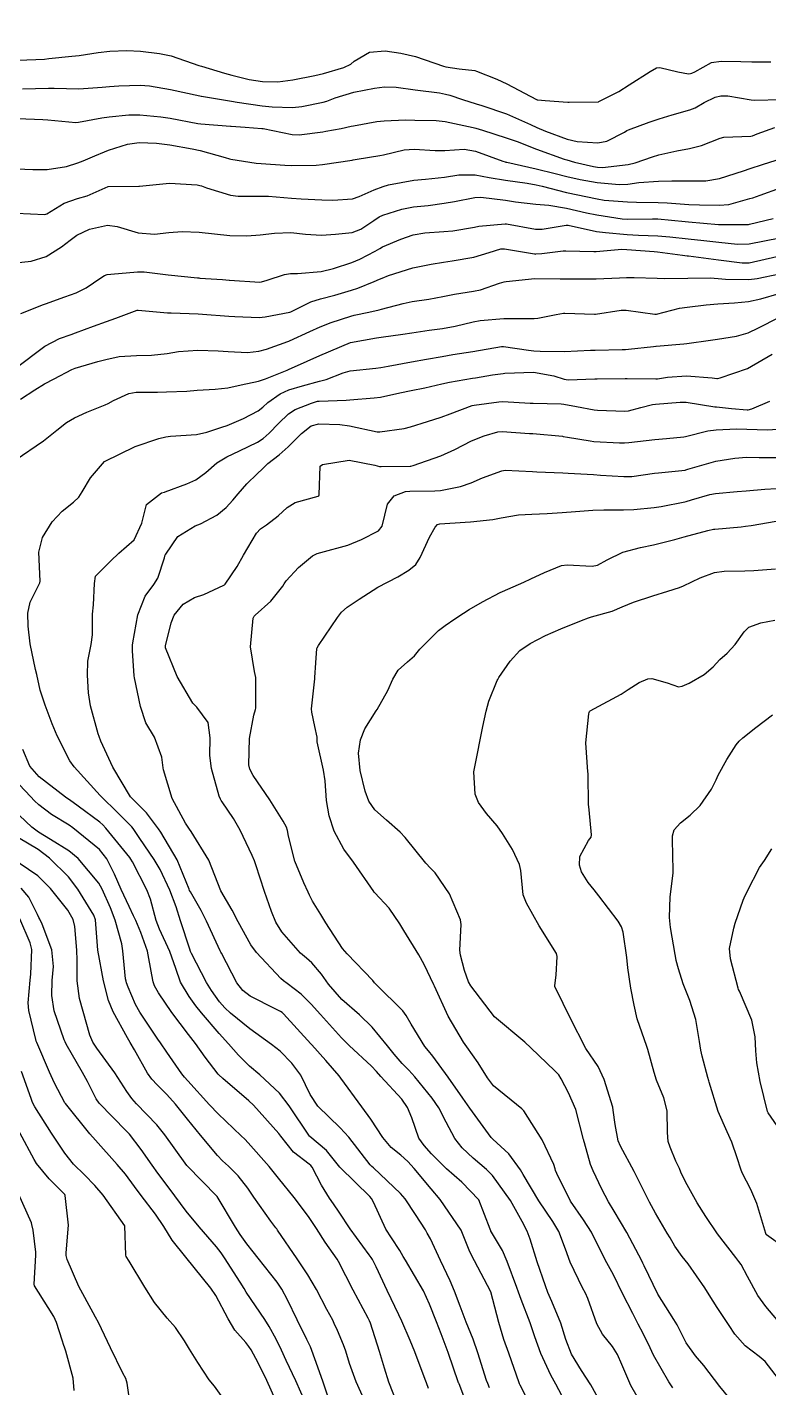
# Model space of a CAD drawing. Header units: metres. Extents: x 318500 to 325275, y 7408834 to 7428799.
# Drawn here: x 322872.9 to 322921.5, y 7421528.1 to 7421617.2 of the extents above; entities that cross this region are included whole.
import ezdxf

# ---------------------------------------------------------------- set-up
doc = ezdxf.new("R2010")
doc.units = ezdxf.units.M
doc.header["$MEASUREMENT"] = 0
for name, color, linetype in [('Curvas de Nivel 1m', 11, 'Continuous'), ('Curvas de Nivel 5m', 15, 'Continuous'), ('Linha Férrea', 20, 'Continuous'), ('Vias Primárias', 230, 'Continuous')]:
    doc.layers.add(name, color=color, linetype=linetype)

msp = doc.modelspace()

# ---------------------------------------------------------------- linework, layer by layer
at = {"layer": 'Curvas de Nivel 1m', "flags": 128}
for points, elevation in [([(322872.343, 7421615.04), (322874.064, 7421615.105), (322874.345, 7421615.133), (322875.857, 7421615.287), (322876.348, 7421615.343), (322877.59, 7421615.539), (322878.353, 7421615.622), (322879.449, 7421615.659), (322880.353, 7421615.618), (322881.598, 7421615.475), (322882.349, 7421615.313), (322884.167, 7421614.692), (322884.339, 7421614.632), (322885.843, 7421614.175), (322886.334, 7421614.044), (322887.46, 7421613.772), (322888.33, 7421613.637), (322889.33, 7421613.62), (322890.331, 7421613.737), (322891.762, 7421614.017), (322892.336, 7421614.154), (322893.664, 7421614.56), (322894.118, 7421614.779), (322894.346, 7421614.966), (322895.346, 7421615.555), (322896.357, 7421615.631), (322897.384, 7421615.485), (322898.351, 7421615.263), (322900.187, 7421614.637), (322900.342, 7421614.594), (322901.211, 7421614.467), (322902.232, 7421614.345), (322902.339, 7421614.313), (322903.683, 7421613.78), (322904.331, 7421613.484), (322906.264, 7421612.457), (322906.32, 7421612.432), (322906.348, 7421612.427), (322906.834, 7421612.392), (322908.319, 7421612.278), (322908.413, 7421612.274), (322910.32, 7421612.312), (322910.342, 7421612.317), (322910.392, 7421612.339), (322911.663, 7421612.99), (322912.331, 7421613.413), (322913.712, 7421614.299), (322914.114, 7421614.523), (322914.344, 7421614.543), (322915.52, 7421614.272), (322916.206, 7421614.129), (322916.339, 7421614.148), (322916.423, 7421614.175), (322916.634, 7421614.257), (322917.718, 7421614.877), (322918.351, 7421614.972), (322919.639, 7421614.933), (322920.351, 7421614.918), (322921.612, 7421614.93)], 743), ([(322872.626, 7421613.148), (322874.324, 7421613.202), (322874.709, 7421613.2), (322876.324, 7421613.156), (322877.845, 7421613.255), (322878.325, 7421613.309), (322878.925, 7421613.36), (322880.327, 7421613.402), (322880.948, 7421613.353), (322882.324, 7421613.108), (322884.226, 7421612.691), (322884.32, 7421612.673), (322884.341, 7421612.668), (322886.315, 7421612.339), (322886.686, 7421612.283), (322888.311, 7421612.043), (322888.967, 7421611.967), (322890.31, 7421611.939), (322890.913, 7421611.999), (322892.315, 7421612.271), (322892.551, 7421612.342), (322893.089, 7421612.568), (322894.324, 7421612.937), (322895.668, 7421613.195), (322896.328, 7421613.291), (322897.078, 7421613.27), (322898.326, 7421613.098), (322899.92, 7421612.888), (322900.323, 7421612.813), (322900.589, 7421612.743), (322901.425, 7421612.463), (322902.316, 7421612.176), (322902.692, 7421612.067), (322904.306, 7421611.511), (322905.877, 7421610.823), (322906.293, 7421610.628), (322906.85, 7421610.392), (322908.283, 7421609.871), (322908.934, 7421609.706), (322910.279, 7421609.616), (322910.88, 7421609.735), (322912.026, 7421610.323), (322912.189, 7421610.423), (322912.292, 7421610.468), (322913.638, 7421610.962), (322914.304, 7421611.191), (322915.141, 7421611.444), (322916.313, 7421611.771), (322916.655, 7421611.916), (322917.235, 7421612.251), (322917.954, 7421612.613), (322918.325, 7421612.703), (322918.784, 7421612.692), (322920.322, 7421612.425), (322920.522, 7421612.407), (322922.323, 7421612.461)], 744), ([(322872.251, 7421607.929), (322873.296, 7421607.88), (322874.251, 7421607.876), (322875.515, 7421608.063), (322876.255, 7421608.307), (322876.591, 7421608.452), (322877.355, 7421608.779), (322878.003, 7421609.034), (322878.265, 7421609.133), (322879.495, 7421609.528), (322880.273, 7421609.634), (322881.404, 7421609.592), (322882.272, 7421609.487), (322883.73, 7421609.233), (322884.266, 7421609.117), (322885.89, 7421608.666), (322886.17, 7421608.572), (322886.259, 7421608.547), (322887.917, 7421608.296), (322888.256, 7421608.265), (322889.798, 7421608.157), (322890.255, 7421608.14), (322891.838, 7421608.168), (322892.256, 7421608.203), (322894.201, 7421608.493), (322894.26, 7421608.502), (322894.541, 7421608.547), (322896.015, 7421608.781), (322896.265, 7421608.834), (322897.612, 7421609.168), (322898.271, 7421609.213), (322899.628, 7421609.122), (322900.27, 7421609.127), (322901.532, 7421609.2), (322902.269, 7421609.069), (322904.071, 7421608.423), (322904.209, 7421608.371), (322904.259, 7421608.362), (322904.33, 7421608.348), (322906.255, 7421607.909), (322907.484, 7421607.613), (322908.251, 7421607.421), (322909.117, 7421607.226), (322910.247, 7421607.015), (322911.683, 7421606.888), (322912.246, 7421606.921), (322912.955, 7421607.017), (322914.248, 7421607.11), (322915.114, 7421607.142), (322916.249, 7421607.131), (322917.36, 7421607.138), (322918.25, 7421607.275), (322919.816, 7421607.777), (322920.257, 7421607.933), (322921.066, 7421608.198), (322921.96, 7421608.489)], 746), ([(322872.212, 7421605.015), (322874.098, 7421604.936), (322874.212, 7421604.975), (322875.346, 7421605.681), (322876.228, 7421605.981), (322876.857, 7421606.157), (322878.24, 7421606.77), (322880.24, 7421606.78), (322880.284, 7421606.782), (322882.243, 7421606.991), (322884.055, 7421606.879), (322884.241, 7421606.836), (322884.35, 7421606.798), (322884.67, 7421606.684), (322886.233, 7421606.201), (322886.751, 7421606.133), (322888.233, 7421606.137), (322888.735, 7421606.123), (322890.231, 7421606.007), (322890.875, 7421605.956), (322892.23, 7421605.889), (322892.939, 7421605.86), (322894.231, 7421605.955), (322894.667, 7421606.112), (322895.644, 7421606.536), (322896.242, 7421606.76), (322896.579, 7421606.861), (322898.247, 7421607.187), (322899.012, 7421607.252), (322900.249, 7421607.381), (322901.192, 7421607.519), (322902.251, 7421607.528), (322903.176, 7421607.362), (322904.248, 7421607.183), (322905.661, 7421606.991), (322906.245, 7421606.876), (322906.631, 7421606.781), (322908.24, 7421606.37), (322910.234, 7421605.948), (322910.695, 7421605.874), (322912.231, 7421605.749), (322912.811, 7421605.731), (322914.231, 7421605.715), (322914.826, 7421605.686), (322916.23, 7421605.595), (322916.926, 7421605.556), (322918.229, 7421605.532), (322918.866, 7421605.595), (322920.236, 7421605.966), (322920.421, 7421606.023), (322920.913, 7421606.2), (322922.245, 7421606.676)], 747), ([(322872.169, 7421601.764), (322873.2, 7421601.865), (322874.174, 7421602.183), (322875.177, 7421602.805), (322875.741, 7421603.243), (322876.192, 7421603.57), (322877.014, 7421603.966), (322878.202, 7421604.236), (322878.818, 7421604.144), (322880.195, 7421603.722), (322881.277, 7421603.64), (322882.196, 7421603.757), (322883.09, 7421603.808), (322884.196, 7421603.767), (322885.202, 7421603.667), (322886.193, 7421603.551), (322887.313, 7421603.523), (322888.194, 7421603.594), (322889.116, 7421603.701), (322890.197, 7421603.741), (322891.15, 7421603.641), (322892.195, 7421603.573), (322893.121, 7421603.641), (322894.198, 7421603.756), (322894.776, 7421603.97), (322895.625, 7421604.536), (322895.975, 7421604.771), (322896.215, 7421604.883), (322897.455, 7421605.278), (322898.224, 7421605.424), (322899.186, 7421605.525), (322900.228, 7421605.664), (322900.906, 7421605.787), (322902.234, 7421606.046), (322902.618, 7421606.06), (322904.232, 7421605.872), (322904.887, 7421605.757), (322906.228, 7421605.6), (322907.076, 7421605.539), (322908.225, 7421605.34), (322909.536, 7421605.034), (322910.218, 7421604.902), (322911.882, 7421604.656), (322912.215, 7421604.635), (322913.856, 7421604.655), (322914.215, 7421604.643), (322916.003, 7421604.474), (322916.213, 7421604.453), (322918.181, 7421604.269), (322918.21, 7421604.268), (322920.141, 7421604.281), (322920.211, 7421604.289), (322921.746, 7421604.659)], 748), ([(322872.518, 7421598.45), (322873.448, 7421598.83), (322873.939, 7421599.017), (322874.134, 7421599.083), (322875.409, 7421599.533), (322876.145, 7421599.811), (322876.806, 7421600.128), (322877.763, 7421600.774), (322877.988, 7421600.945), (322878.162, 7421601.003), (322878.419, 7421601.022), (322880.164, 7421601.174), (322880.598, 7421601.167), (322882.163, 7421600.975), (322884.075, 7421600.776), (322884.161, 7421600.774), (322884.239, 7421600.767), (322885.72, 7421600.667), (322886.16, 7421600.634), (322886.183, 7421600.636), (322888.158, 7421600.502), (322888.272, 7421600.516), (322888.633, 7421600.625), (322889.774, 7421601.003), (322890.164, 7421601.058), (322890.627, 7421601.065), (322892.166, 7421601.205), (322892.989, 7421601.388), (322894.172, 7421601.78), (322894.71, 7421602.01), (322895.7, 7421602.535), (322896.005, 7421602.709), (322896.184, 7421602.803), (322897.383, 7421603.321), (322898.196, 7421603.597), (322898.963, 7421603.724), (322900.2, 7421603.807), (322900.796, 7421603.869), (322902.205, 7421604.109), (322902.495, 7421604.157), (322904.209, 7421604.326), (322904.308, 7421604.319), (322906.203, 7421603.961), (322906.636, 7421603.961), (322908.208, 7421604.24), (322908.346, 7421604.23), (322910.202, 7421603.817), (322910.784, 7421603.752), (322912.2, 7421603.623), (322912.934, 7421603.574), (322914.199, 7421603.539), (322914.999, 7421603.477), (322916.196, 7421603.339), (322917.215, 7421603.229), (322918.193, 7421603.121), (322919.428, 7421602.985), (322920.192, 7421603.014), (322921.181, 7421603.21), (322922.198, 7421603.397)], 749), ([(322872.506, 7421592.843), (322873.433, 7421593.456), (322874.065, 7421593.847), (322874.697, 7421594.184), (322875.857, 7421594.793), (322876.081, 7421594.882), (322877.561, 7421595.3), (322878.087, 7421595.449), (322878.964, 7421595.632), (322880.09, 7421595.695), (322881.079, 7421595.714), (322882.091, 7421595.837), (322882.831, 7421595.965), (322884.094, 7421596.056), (322885.428, 7421596.005), (322886.093, 7421595.962), (322887.355, 7421595.904), (322888.093, 7421595.974), (322888.594, 7421596.126), (322889.985, 7421596.611), (322890.07, 7421596.641), (322890.101, 7421596.651), (322891.436, 7421597.264), (322892.115, 7421597.568), (322892.837, 7421597.852), (322894.126, 7421598.276), (322894.343, 7421598.331), (322895.302, 7421598.538), (322895.968, 7421598.696), (322896.133, 7421598.735), (322897.552, 7421599.096), (322898.141, 7421599.228), (322899.23, 7421599.397), (322900.146, 7421599.559), (322900.896, 7421599.716), (322902.152, 7421599.909), (322902.594, 7421600.002), (322903.851, 7421600.425), (322904.161, 7421600.513), (322904.28, 7421600.537), (322906.163, 7421600.732), (322907.817, 7421600.72), (322908.163, 7421600.712), (322908.52, 7421600.721), (322910.164, 7421600.724), (322911.697, 7421600.793), (322912.165, 7421600.817), (322912.667, 7421600.814), (322914.165, 7421600.765), (322914.632, 7421600.75), (322916.165, 7421600.762), (322917.627, 7421600.784), (322918.165, 7421600.744), (322918.628, 7421600.696), (322920.165, 7421600.671), (322920.702, 7421600.738), (322922.169, 7421601.046)], 751), ([(322872.158, 7421588.848), (322874.013, 7421590.114), (322874.887, 7421590.807), (322875.515, 7421591.31), (322876.032, 7421591.622), (322876.831, 7421591.989), (322878.046, 7421592.478), (322878.246, 7421592.568), (322878.575, 7421592.762), (322879.581, 7421593.223), (322880.058, 7421593.296), (322881.469, 7421593.308), (322882.059, 7421593.317), (322883.383, 7421593.374), (322884.061, 7421593.443), (322885.241, 7421593.494), (322886.064, 7421593.579), (322886.937, 7421593.776), (322888.071, 7421594.022), (322888.524, 7421594.175), (322889.623, 7421594.615), (322889.948, 7421594.744), (322890.082, 7421594.803), (322890.441, 7421594.962), (322892.091, 7421595.699), (322894.1, 7421596.55), (322895.791, 7421596.847), (322896.105, 7421596.896), (322897.525, 7421597.093), (322898.11, 7421597.186), (322899.239, 7421597.358), (322900.115, 7421597.472), (322900.952, 7421597.627), (322902.122, 7421597.912), (322902.573, 7421597.993), (322904.126, 7421598.123), (322904.415, 7421598.127), (322906.126, 7421598.133), (322906.362, 7421598.152), (322907.558, 7421598.376), (322908.037, 7421598.465), (322908.132, 7421598.47), (322910.06, 7421598.412), (322910.131, 7421598.417), (322911.799, 7421598.659), (322912.135, 7421598.658), (322914.018, 7421598.405), (322914.132, 7421598.407), (322915.617, 7421598.789), (322916.139, 7421598.874), (322917.38, 7421599.009), (322918.143, 7421599.085), (322919.221, 7421599.147), (322920.145, 7421599.226), (322920.941, 7421599.405), (322922.154, 7421599.76)], 752), ([(322903.196, 7421528.134), (322903.076, 7421528.421), (322903.005, 7421528.621), (322902.427, 7421530.432), (322902.119, 7421531.317), (322901.666, 7421532.444), (322901.266, 7421533.49), (322900.911, 7421534.454), (322900.615, 7421535.132), (322899.996, 7421536.463), (322899.324, 7421537.882), (322899.12, 7421538.265), (322898.994, 7421538.475), (322898.353, 7421539.477), (322897.667, 7421540.495), (322897.365, 7421540.861), (322895.596, 7421542.527), (322895.486, 7421542.623), (322895.392, 7421542.725), (322893.991, 7421544.544), (322893.419, 7421545.163), (322891.948, 7421546.572), (322891.451, 7421547.332), (322890.853, 7421548.589), (322890.261, 7421549.381), (322889.486, 7421550.167), (322888.928, 7421550.616), (322887.505, 7421551.638), (322886.25, 7421552.649), (322885.868, 7421553), (322885.527, 7421553.402), (322885.004, 7421554.137), (322884.668, 7421554.673), (322883.684, 7421556.572), (322883.631, 7421556.689), (322883.572, 7421556.841), (322882.968, 7421558.696), (322882.684, 7421559.625), (322882.277, 7421560.703), (322881.64, 7421562.051), (322881.25, 7421562.716), (322880.316, 7421564.085), (322879.865, 7421564.737), (322879.785, 7421564.842), (322879.682, 7421564.952), (322878.79, 7421565.852), (322877.834, 7421566.768), (322877.702, 7421566.904), (322876.017, 7421568.787), (322875.736, 7421569.168), (322874.889, 7421570.803), (322874.565, 7421571.605), (322874.104, 7421572.815), (322873.795, 7421573.8), (322873.565, 7421574.824), (322873.486, 7421575.153), (322873.126, 7421576.831), (322872.998, 7421577.98), (322872.988, 7421578.833), (322873.135, 7421579.567), (322873.755, 7421580.822), (322873.778, 7421580.936), (322873.702, 7421582.823), (322873.93, 7421583.791), (322874.565, 7421584.811), (322875.231, 7421585.52), (322875.96, 7421586.108), (322876.321, 7421586.43), (322876.535, 7421586.784), (322877.072, 7421587.691), (322878, 7421588.77), (322880.01, 7421589.743), (322881.558, 7421590.26), (322882.017, 7421590.38), (322882.305, 7421590.419), (322884.018, 7421590.524), (322884.693, 7421590.68), (322885.684, 7421591.006), (322886.027, 7421591.12), (322887.099, 7421591.579), (322888.042, 7421592.074), (322888.353, 7421592.32), (322888.685, 7421592.624), (322889.482, 7421593.192), (322890.063, 7421593.444), (322890.95, 7421593.714), (322892.072, 7421594.019), (322892.512, 7421594.135), (322893.614, 7421594.557), (322894.081, 7421594.694), (322895.745, 7421594.872), (322896.084, 7421594.911), (322896.56, 7421594.998), (322898.088, 7421595.293), (322899.074, 7421595.469), (322900.092, 7421595.639), (322900.797, 7421595.758), (322902.095, 7421595.973), (322903.967, 7421596.29), (322904.099, 7421596.291), (322905.753, 7421596.051), (322906.096, 7421596.012), (322906.504, 7421595.978), (322908.096, 7421595.96), (322909.796, 7421596.043), (322910.097, 7421596.054), (322911.882, 7421596.098), (322912.098, 7421596.1), (322912.298, 7421596.108), (322913.93, 7421596.292), (322914.08, 7421596.311), (322914.1, 7421596.311), (322915.9, 7421596.466), (322916.103, 7421596.491), (322917.65, 7421596.702), (322918.108, 7421596.771), (322919.36, 7421596.972), (322920.115, 7421597.187), (322920.798, 7421597.522), (322922.13, 7421598.18)], 753), ([(322906.185, 7421526.38), (322905.199, 7421528.316), (322905.16, 7421528.391), (322905.135, 7421528.457), (322904.447, 7421530.402), (322904.133, 7421531.301), (322903.794, 7421532.412), (322903.28, 7421534.42), (322902.208, 7421536.437), (322901.911, 7421537.036), (322901.33, 7421538.45), (322899.954, 7421540.464), (322899.37, 7421541.155), (322898.252, 7421542.487), (322897.856, 7421542.954), (322897.399, 7421543.36), (322896.763, 7421543.87), (322896.213, 7421544.518), (322895.428, 7421545.71), (322894.848, 7421546.536), (322893.468, 7421548.412), (322893.357, 7421548.552), (322892.474, 7421549.559), (322891.561, 7421550.579), (322891.491, 7421550.657), (322889.714, 7421552.607), (322889.618, 7421552.705), (322889.522, 7421552.768), (322889.217, 7421552.919), (322887.531, 7421553.773), (322887.039, 7421554.142), (322886.651, 7421554.643), (322885.652, 7421556.576), (322885.61, 7421556.659), (322885.571, 7421556.734), (322884.662, 7421558.674), (322884.314, 7421559.387), (322883.619, 7421560.588), (322883.567, 7421560.691), (322883.534, 7421560.778), (322882.761, 7421562.699), (322881.677, 7421564.5), (322881.539, 7421564.712), (322880.746, 7421565.78), (322879.782, 7421566.739), (322879.701, 7421566.826), (322878.55, 7421568.758), (322877.755, 7421570.453), (322877.643, 7421570.771), (322877.588, 7421570.945), (322877.082, 7421572.777), (322876.945, 7421573.626), (322876.884, 7421574.779), (322876.905, 7421575.697), (322877.128, 7421576.777), (322877.207, 7421577.416), (322877.216, 7421578.776), (322877.273, 7421579.372), (322877.342, 7421580.775), (322877.415, 7421581.257), (322877.905, 7421581.762), (322878.41, 7421582.265), (322878.944, 7421582.755), (322879.929, 7421583.628), (322880.436, 7421584.733), (322880.746, 7421585.941), (322881.731, 7421586.714), (322881.917, 7421586.765), (322881.971, 7421586.785), (322883.378, 7421587.297), (322883.983, 7421587.559), (322884.637, 7421588.034), (322885.354, 7421588.67), (322886.004, 7421589.079), (322886.831, 7421589.47), (322888.014, 7421590.03), (322888.378, 7421590.264), (322888.762, 7421590.623), (322889.387, 7421591.259), (322890.039, 7421591.883), (322890.473, 7421592.174), (322891.554, 7421592.587), (322891.931, 7421592.703), (322892.052, 7421592.722), (322893.819, 7421592.788), (322894.054, 7421592.805), (322895.655, 7421592.935), (322896.057, 7421592.983), (322897.317, 7421593.255), (322898.064, 7421593.418), (322898.961, 7421593.592), (322900.071, 7421593.848), (322900.577, 7421593.961), (322902.077, 7421594.219), (322902.276, 7421594.248), (322903.389, 7421594.43), (322904.081, 7421594.526), (322904.204, 7421594.541), (322906.082, 7421594.617), (322907.392, 7421594.377), (322908.077, 7421594.149), (322908.334, 7421594.108), (322910.077, 7421594.169), (322910.241, 7421594.174), (322912.078, 7421594.194), (322912.193, 7421594.194), (322914.078, 7421594.177), (322914.183, 7421594.183), (322914.833, 7421594.279), (322916.081, 7421594.371), (322917.772, 7421594.243), (322918.079, 7421594.204), (322918.117, 7421594.202), (322918.282, 7421594.237), (322920.086, 7421594.856), (322921.696, 7421595.786)], 754), ([(322910.631, 7421526.865), (322909.834, 7421528.33), (322909.214, 7421529.264), (322908.557, 7421530.35), (322908.193, 7421531.309), (322907.855, 7421532.361), (322907.271, 7421533.787), (322907.019, 7421534.373), (322906.851, 7421534.81), (322906.319, 7421536.38), (322905.853, 7421537.856), (322905.648, 7421538.387), (322905.339, 7421539.023), (322904.562, 7421540.402), (322903.384, 7421542.03), (322902.995, 7421542.426), (322902.128, 7421543.169), (322901.404, 7421543.853), (322900.913, 7421544.455), (322900.353, 7421545.534), (322899.869, 7421546.466), (322899.449, 7421547.088), (322898.303, 7421548.488), (322897.907, 7421548.926), (322897.479, 7421549.371), (322896.944, 7421549.968), (322896.509, 7421550.515), (322895.508, 7421551.74), (322894.685, 7421552.538), (322893.535, 7421553.549), (322892.652, 7421554.563), (322892.192, 7421555.206), (322891.564, 7421555.951), (322891.226, 7421556.247), (322890.831, 7421556.591), (322889.591, 7421557.977), (322889.202, 7421558.614), (322888.919, 7421559.305), (322888.475, 7421560.621), (322887.901, 7421562.373), (322887.81, 7421562.628), (322887.655, 7421562.987), (322886.869, 7421564.642), (322886.442, 7421565.403), (322885.698, 7421566.486), (322885.623, 7421566.585), (322885.58, 7421566.662), (322885.506, 7421566.86), (322884.994, 7421568.671), (322884.895, 7421569.52), (322884.901, 7421570.673), (322884.779, 7421571.684), (322884.043, 7421572.686), (322883.898, 7421572.805), (322883.784, 7421572.943), (322882.755, 7421574.701), (322881.984, 7421576.562), (322881.985, 7421576.709), (322882.351, 7421578.209), (322882.563, 7421578.703), (322883.136, 7421579.432), (322883.877, 7421579.856), (322884.505, 7421580.056), (322885.807, 7421580.661), (322885.856, 7421580.695), (322885.891, 7421580.73), (322886.674, 7421581.883), (322887.092, 7421582.642), (322887.934, 7421584.074), (322888.203, 7421584.361), (322888.59, 7421584.624), (322889.366, 7421585.198), (322889.957, 7421585.756), (322890.481, 7421586.084), (322891.969, 7421586.502), (322892.023, 7421586.525), (322892.055, 7421586.579), (322892.121, 7421588.455), (322892.274, 7421588.576), (322894.003, 7421588.847), (322895.682, 7421588.533), (322895.999, 7421588.443), (322896.092, 7421588.435), (322897.999, 7421588.451), (322898.044, 7421588.455), (322898.204, 7421588.497), (322900.007, 7421589.136), (322900.921, 7421589.551), (322902.017, 7421590.109), (322902.846, 7421590.438), (322903.748, 7421590.701), (322904.025, 7421590.726), (322905.809, 7421590.607), (322906.023, 7421590.588), (322907.978, 7421590.413), (322908.021, 7421590.409), (322908.286, 7421590.366), (322909.783, 7421590.109), (322910.017, 7421590.083), (322911.696, 7421589.994), (322912.017, 7421589.987), (322912.314, 7421590.01), (322914.019, 7421590.21), (322914.766, 7421590.279), (322915.908, 7421590.375), (322916.022, 7421590.397), (322917.486, 7421590.78), (322918.029, 7421590.836), (322919.359, 7421590.891), (322920.03, 7421590.878), (322921.391, 7421590.828), (322922.031, 7421590.88)], 756), ([(322913.181, 7421526.992), (322912.442, 7421528.298), (322911.858, 7421529.666), (322911.579, 7421530.307), (322911.235, 7421530.837), (322910.577, 7421531.654), (322910.215, 7421532.326), (322909.62, 7421533.989), (322909.464, 7421534.337), (322909.285, 7421534.678), (322908.464, 7421536.353), (322908.162, 7421537.201), (322907.732, 7421538.364), (322907.34, 7421539.012), (322906.419, 7421540.379), (322905.386, 7421542.092), (322905.215, 7421542.393), (322904.455, 7421543.459), (322903.41, 7421544.4), (322903.305, 7421544.528), (322901.907, 7421546.443), (322901.45, 7421547.086), (322900.491, 7421548.46), (322899.484, 7421549.847), (322899.198, 7421550.185), (322898.959, 7421550.478), (322898.066, 7421551.937), (322897.744, 7421552.497), (322897.525, 7421552.811), (322895.769, 7421554.527), (322895.671, 7421554.648), (322895.553, 7421554.803), (322893.867, 7421556.547), (322893.575, 7421556.899), (322892.471, 7421558.567), (322892.145, 7421559.111), (322891.614, 7421559.991), (322891.417, 7421560.382), (322891.33, 7421560.584), (322891.032, 7421561.186), (322890.456, 7421562.598), (322890.045, 7421564.234), (322889.97, 7421564.606), (322889.898, 7421564.823), (322889.686, 7421565.229), (322888.823, 7421566.619), (322887.724, 7421568.207), (322887.51, 7421568.633), (322887.448, 7421568.921), (322887.484, 7421570.634), (322887.775, 7421572.172), (322887.884, 7421572.524), (322887.893, 7421572.629), (322887.907, 7421574.531), (322887.899, 7421574.629), (322887.816, 7421575.026), (322887.541, 7421576.634), (322887.733, 7421578.506), (322887.787, 7421578.631), (322887.819, 7421578.673), (322887.861, 7421578.713), (322888.882, 7421579.612), (322889.665, 7421580.612), (322889.753, 7421580.75), (322889.895, 7421580.954), (322890.689, 7421581.818), (322891.617, 7421582.585), (322891.922, 7421582.738), (322892.152, 7421582.806), (322893.927, 7421583.296), (322894.81, 7421583.662), (322895.937, 7421584.233), (322896.174, 7421584.526), (322896.513, 7421585.97), (322896.957, 7421586.515), (322897.685, 7421586.794), (322897.975, 7421586.821), (322899.612, 7421586.839), (322899.976, 7421586.869), (322901.303, 7421587.134), (322901.984, 7421587.371), (322902.729, 7421587.699), (322903.996, 7421588.161), (322904.22, 7421588.193), (322905.996, 7421588.102), (322906.296, 7421588.086), (322907.995, 7421588.024), (322908.351, 7421588.008), (322909.994, 7421587.907), (322910.456, 7421587.87), (322911.992, 7421587.774), (322912.508, 7421587.789), (322913.996, 7421587.999), (322914.252, 7421588.031), (322915.999, 7421588.202), (322916.046, 7421588.213), (322916.182, 7421588.257), (322918.005, 7421588.775), (322919.242, 7421588.984), (322920.008, 7421589.039), (322920.836, 7421589.025), (322922.008, 7421589.028)], 757), ([(322915.198, 7421528.13), (322915.102, 7421528.261), (322914.936, 7421528.532), (322913.927, 7421530.28), (322913.697, 7421530.746), (322913.244, 7421531.684), (322912.93, 7421532.293), (322912.566, 7421532.991), (322911.891, 7421534.304), (322911.298, 7421535.529), (322910.881, 7421536.316), (322910.339, 7421537.343), (322909.863, 7421538.332), (322909.342, 7421539.127), (322908.491, 7421540.353), (322907.592, 7421542.162), (322907.511, 7421542.368), (322907.484, 7421542.462), (322907.394, 7421542.751), (322906.643, 7421544.378), (322905.438, 7421546.26), (322905.311, 7421546.392), (322903.462, 7421547.905), (322903.054, 7421548.426), (322902.451, 7421549.407), (322901.715, 7421550.447), (322901.495, 7421550.765), (322900.484, 7421552.46), (322899.597, 7421554.421), (322899.576, 7421554.47), (322899.551, 7421554.522), (322898.917, 7421555.833), (322898.569, 7421556.485), (322897.593, 7421558.06), (322897.316, 7421558.504), (322896.623, 7421559.522), (322895.681, 7421560.529), (322895.653, 7421560.562), (322895.621, 7421560.612), (322894.298, 7421562.544), (322893.663, 7421563.4), (322893.03, 7421564.56), (322892.696, 7421565.571), (322892.524, 7421566.568), (322892.432, 7421567.857), (322892.335, 7421568.571), (322891.92, 7421570.415), (322891.905, 7421570.578), (322891.904, 7421570.72), (322891.768, 7421571.424), (322891.558, 7421572.364), (322891.544, 7421572.584), (322891.76, 7421574.532), (322891.763, 7421574.581), (322891.762, 7421574.629), (322891.825, 7421575.577), (322891.895, 7421576.523), (322891.907, 7421576.579), (322891.993, 7421576.729), (322893.236, 7421578.559), (322893.51, 7421578.911), (322893.87, 7421579.227), (322894.666, 7421579.754), (322895.89, 7421580.53), (322897.19, 7421581.221), (322897.907, 7421581.643), (322898.377, 7421582.029), (322898.651, 7421582.489), (322899.276, 7421583.822), (322899.627, 7421584.475), (322899.781, 7421584.634), (322899.943, 7421584.682), (322901.604, 7421584.794), (322901.946, 7421584.82), (322903.416, 7421584.96), (322903.95, 7421585.066), (322905.083, 7421585.273), (322905.954, 7421585.319), (322906.964, 7421585.371), (322907.956, 7421585.435), (322908.825, 7421585.489), (322909.959, 7421585.582), (322910.679, 7421585.61), (322911.959, 7421585.598), (322912.638, 7421585.625), (322913.962, 7421585.747), (322914.426, 7421585.82), (322915.968, 7421586.127), (322916.073, 7421586.154), (322916.419, 7421586.253), (322917.616, 7421586.595), (322917.977, 7421586.672), (322919.4, 7421586.794), (322919.979, 7421586.842), (322921.219, 7421586.953), (322921.982, 7421586.996)], 758), ([(322919.183, 7421527.1), (322918.275, 7421528.219), (322917.22, 7421529.592), (322916.672, 7421530.238), (322916.069, 7421531.078), (322915.464, 7421532.257), (322915.255, 7421532.612), (322914.219, 7421534.276), (322913.307, 7421536.112), (322913.236, 7421536.291), (322913.165, 7421536.438), (322912.184, 7421538.301), (322911.351, 7421539.703), (322910.974, 7421540.316), (322910.546, 7421541.149), (322909.968, 7421542.331), (322909.805, 7421542.745), (322909.408, 7421544.161), (322909.372, 7421544.303), (322909.364, 7421544.341), (322909.353, 7421544.399), (322908.839, 7421546.349), (322908.362, 7421547.451), (322907.881, 7421548.364), (322907.722, 7421548.616), (322907.475, 7421548.884), (322905.903, 7421550.386), (322905.495, 7421550.756), (322903.52, 7421552.42), (322901.97, 7421554.444), (322901.82, 7421554.713), (322901.56, 7421555.458), (322901.29, 7421556.453), (322901.257, 7421556.771), (322901.335, 7421558.453), (322901.286, 7421558.772), (322900.57, 7421560.461), (322899.644, 7421561.836), (322899.328, 7421562.156), (322899.026, 7421562.479), (322897.675, 7421564.153), (322897.356, 7421564.505), (322896.46, 7421565.29), (322895.694, 7421565.961), (322895.287, 7421566.534), (322895.052, 7421567.195), (322894.724, 7421568.54), (322894.611, 7421569.677), (322894.743, 7421570.54), (322895.041, 7421571.263), (322895.779, 7421572.441), (322895.841, 7421572.529), (322896.548, 7421573.769), (322896.861, 7421574.514), (322897.22, 7421575.108), (322897.827, 7421575.645), (322898.277, 7421576.05), (322898.639, 7421576.488), (322899.852, 7421577.706), (322900.287, 7421578.035), (322900.927, 7421578.459), (322901.491, 7421578.828), (322901.869, 7421579.071), (322902.729, 7421579.586), (322903.887, 7421580.2), (322904.04, 7421580.266), (322904.398, 7421580.412), (322905.434, 7421580.86), (322905.9, 7421581.079), (322906.8, 7421581.488), (322907.914, 7421581.952), (322908.28, 7421581.999), (322909.914, 7421581.911), (322910.265, 7421581.984), (322910.891, 7421582.325), (322911.925, 7421582.823), (322913.085, 7421583.141), (322913.93, 7421583.304), (322915.317, 7421583.653), (322915.936, 7421583.827), (322917.49, 7421584.237), (322917.848, 7421584.325), (322917.942, 7421584.34), (322919.668, 7421584.497), (322919.953, 7421584.521), (322920.327, 7421584.578), (322921.957, 7421584.864)], 759), ([(322922.366, 7421532.163), (322921.269, 7421533.468), (322920.752, 7421534.188), (322920.082, 7421535.414), (322919.654, 7421536.205), (322919.515, 7421536.409), (322919.315, 7421536.662), (322918.124, 7421538.222), (322917.347, 7421539.339), (322916.785, 7421540.239), (322916.013, 7421541.618), (322915.718, 7421542.255), (322915.62, 7421542.484), (322915.397, 7421542.972), (322915.019, 7421543.878), (322914.892, 7421544.268), (322914.833, 7421544.854), (322914.824, 7421546.269), (322914.603, 7421547.122), (322914.121, 7421548.28), (322913.961, 7421548.769), (322913.556, 7421550.289), (322913.493, 7421550.484), (322912.853, 7421552.297), (322912.652, 7421553.18), (322912.441, 7421554.301), (322912.245, 7421555.621), (322912.181, 7421556.304), (322911.936, 7421557.966), (322911.824, 7421558.308), (322911.606, 7421558.688), (322910.342, 7421560.329), (322910.035, 7421560.735), (322909.639, 7421561.219), (322909.211, 7421561.912), (322909.086, 7421562.348), (322909.099, 7421562.908), (322909.674, 7421563.956), (322909.836, 7421564.18), (322909.876, 7421564.337), (322909.704, 7421565.961), (322909.678, 7421566.34), (322909.65, 7421568.262), (322909.642, 7421568.341), (322909.623, 7421568.451), (322909.498, 7421570.344), (322909.687, 7421572.25), (322909.71, 7421572.341), (322909.729, 7421572.393), (322909.782, 7421572.445), (322910.053, 7421572.605), (322911.802, 7421573.543), (322912.273, 7421573.838), (322912.986, 7421574.298), (322913.561, 7421574.546), (322913.814, 7421574.552), (322914.829, 7421574.275), (322915.568, 7421574.024), (322915.808, 7421574.061), (322916.267, 7421574.253), (322917.24, 7421574.818), (322917.827, 7421575.332), (322918.265, 7421575.794), (322918.737, 7421576.221), (322919.277, 7421576.788), (322919.861, 7421577.608), (322920.156, 7421577.916), (322920.959, 7421578.194), (322921.872, 7421578.372)], 761), ([(322922.473, 7421537.314), (322921.33, 7421538.142), (322921.312, 7421538.163), (322921.298, 7421538.18), (322921.28, 7421538.232), (322920.693, 7421540.19), (322920.293, 7421541.116), (322919.738, 7421542.205), (322919.636, 7421542.45), (322919.4, 7421543.186), (322919.05, 7421544.214), (322918.751, 7421544.886), (322918.167, 7421546.223), (322917.56, 7421548.137), (322917.536, 7421548.229), (322917.472, 7421548.457), (322917.103, 7421549.852), (322917.014, 7421550.237), (322916.929, 7421550.808), (322916.693, 7421552.242), (322916.301, 7421553.486), (322915.995, 7421554.253), (322915.875, 7421554.577), (322915.563, 7421555.554), (322915.417, 7421556.111), (322915.384, 7421556.263), (322915.333, 7421556.504), (322915.027, 7421558.269), (322914.971, 7421558.908), (322915.017, 7421560.269), (322915.209, 7421561.83), (322915.221, 7421562.266), (322915.185, 7421562.739), (322915.177, 7421564.268), (322915.286, 7421564.666), (322915.693, 7421565.112), (322916.335, 7421565.616), (322916.97, 7421566.241), (322917.721, 7421567.32), (322918.027, 7421567.927), (322918.165, 7421568.226), (322918.714, 7421569.252), (322919.327, 7421570.214), (322919.521, 7421570.455), (322919.767, 7421570.672), (322920.614, 7421571.361), (322921.712, 7421572.181)], 762), ([(322901.941, 7421526.432), (322901.199, 7421528.388), (322901.18, 7421528.44), (322901.17, 7421528.471), (322900.495, 7421530.457), (322900.031, 7421531.673), (322899.717, 7421532.465), (322899.267, 7421533.608), (322898.865, 7421534.476), (322898.289, 7421535.492), (322897.698, 7421536.494), (322897.553, 7421536.737), (322897.316, 7421537.134), (322896.774, 7421537.958), (322896.417, 7421538.514), (322895.606, 7421540.277), (322895.466, 7421540.528), (322895.362, 7421540.653), (322893.416, 7421542.55), (322893.39, 7421542.579), (322892.515, 7421543.677), (322891.439, 7421544.58), (322891.41, 7421544.612), (322890.074, 7421546.6), (322889.452, 7421547.419), (322888.154, 7421548.623), (322887.476, 7421549.182), (322886.759, 7421549.917), (322886.113, 7421550.651), (322885.5, 7421551.323), (322884.334, 7421552.678), (322883.982, 7421553.141), (322883.531, 7421553.752), (322882.971, 7421554.696), (322882.662, 7421555.59), (322882.278, 7421556.703), (322881.592, 7421558.164), (322881.383, 7421558.713), (322881.01, 7421560.115), (322880.769, 7421560.723), (322879.828, 7421562.556), (322879.723, 7421562.739), (322879.652, 7421562.842), (322878.091, 7421564.764), (322877.893, 7421564.978), (322877.684, 7421565.16), (322876.281, 7421566.197), (322875.698, 7421566.615), (322875.595, 7421566.687), (322875.445, 7421566.794), (322873.72, 7421568.128), (322873.119, 7421568.829), (322872.661, 7421569.921)], 752), ([(322899.194, 7421528.094), (322899.068, 7421528.472), (322898.99, 7421528.686), (322898.313, 7421530.484), (322897.991, 7421531.242), (322897.449, 7421532.497), (322897.256, 7421532.922), (322896.504, 7421534.508), (322895.776, 7421536.05), (322895.54, 7421536.527), (322895.449, 7421536.665), (322895.313, 7421536.842), (322894.082, 7421538.542), (322893.346, 7421539.643), (322892.984, 7421540.185), (322892.73, 7421540.559), (322892.203, 7421541.398), (322891.58, 7421542.577), (322891.501, 7421542.689), (322891.392, 7421542.776), (322890.372, 7421543.568), (322889.54, 7421544.608), (322889.413, 7421544.785), (322887.746, 7421546.627), (322887.444, 7421546.917), (322885.751, 7421548.371), (322885.469, 7421548.612), (322885.426, 7421548.661), (322884.579, 7421549.776), (322883.941, 7421550.683), (322883.499, 7421551.27), (322882.411, 7421552.701), (322881.533, 7421553.998), (322881.274, 7421554.45), (322881.175, 7421554.715), (322881.097, 7421555.167), (322880.803, 7421556.722), (322880.38, 7421557.936), (322880.039, 7421558.733), (322879.905, 7421559.038), (322879.609, 7421559.632), (322879.251, 7421560.38), (322879.085, 7421560.748), (322878.644, 7421561.746), (322878.147, 7421562.763), (322877.659, 7421563.366), (322875.926, 7421564.788), (322875.682, 7421564.952), (322874.533, 7421565.652), (322873.695, 7421566.29), (322873.422, 7421566.548), (322873.147, 7421566.828), (322871.723, 7421568.368)], 751), ([(322895.176, 7421526.934), (322894.456, 7421528.531), (322894.037, 7421529.718), (322893.79, 7421530.542), (322893.641, 7421530.951), (322893.243, 7421531.884), (322893.037, 7421532.343), (322892.936, 7421532.555), (322892.556, 7421533.266), (322891.86, 7421534.571), (322891.294, 7421535.541), (322890.615, 7421536.587), (322889.328, 7421538.448), (322889.265, 7421538.537), (322889.219, 7421538.602), (322888.892, 7421539.051), (322887.765, 7421540.624), (322887.368, 7421541.196), (322886.754, 7421542.013), (322886.101, 7421542.649), (322885.724, 7421542.986), (322885.397, 7421543.332), (322884.285, 7421544.671), (322883.425, 7421545.713), (322882.635, 7421546.692), (322882.078, 7421547.336), (322881.453, 7421547.966), (322881.085, 7421548.344), (322880.817, 7421548.72), (322879.964, 7421550.252), (322879.675, 7421550.737), (322879.495, 7421551.044), (322878.554, 7421552.75), (322878.254, 7421553.479), (322877.926, 7421554.764), (322877.57, 7421556.77), (322877.409, 7421558.772), (322877.306, 7421559.069), (322876.251, 7421560.784), (322875.632, 7421561.58), (322874.405, 7421562.809), (322873.658, 7421563.369), (322872.366, 7421564.143)], 749), ([(322892.858, 7421526.872), (322892.277, 7421528.564), (322891.751, 7421530.043), (322891.57, 7421530.575), (322891.472, 7421530.816), (322891.237, 7421531.29), (322890.606, 7421532.586), (322889.969, 7421533.894), (322889.592, 7421534.597), (322889.287, 7421535.043), (322888.049, 7421536.619), (322887.728, 7421537.038), (322887.319, 7421537.57), (322886.869, 7421538.18), (322886.562, 7421538.642), (322885.36, 7421540.66), (322883.39, 7421542.68), (322882.557, 7421543.848), (322881.946, 7421544.702), (322881.42, 7421545.358), (322880.089, 7421546.73), (322879.777, 7421547.069), (322879.448, 7421547.533), (322878.669, 7421548.748), (322877.484, 7421550.369), (322877.234, 7421550.764), (322877.046, 7421551.217), (322876.59, 7421552.774), (322876.355, 7421553.609), (322876.2, 7421554.783), (322876.211, 7421556.132), (322876.185, 7421556.784), (322876.049, 7421558.33), (322875.947, 7421558.787), (322875.606, 7421559.393), (322874.981, 7421560.167), (322874.473, 7421560.807), (322873.632, 7421561.651), (322871.868, 7421562.847)], 748), ([(322922.802, 7421544.159), (322921.439, 7421546.134), (322921.412, 7421546.18), (322921.393, 7421546.229), (322920.902, 7421548.189), (322920.695, 7421549.404), (322920.629, 7421550.193), (322920.588, 7421551.109), (322920.368, 7421552.197), (322919.548, 7421554.091), (322919.492, 7421554.211), (322919.459, 7421554.303), (322918.958, 7421556.216), (322918.907, 7421556.89), (322919.178, 7421558.214), (322919.278, 7421558.54), (322919.62, 7421559.553), (322919.792, 7421560.043), (322919.861, 7421560.207), (322920.052, 7421560.622), (322920.871, 7421562.192), (322921.19, 7421562.654), (322921.668, 7421563.403)], 763), ([(322891.178, 7421527.113), (322890.513, 7421528.587), (322889.894, 7421529.919), (322889.583, 7421530.596), (322889.237, 7421531.326), (322888.782, 7421532.144), (322888.485, 7421532.611), (322887.277, 7421534.405), (322887.132, 7421534.632), (322886.866, 7421535.056), (322885.843, 7421536.652), (322885.627, 7421536.969), (322885.317, 7421537.357), (322884.185, 7421538.671), (322883.345, 7421539.695), (322882.589, 7421540.692), (322881.384, 7421542.336), (322881.225, 7421542.55), (322881.117, 7421542.714), (322880.405, 7421543.735), (322879.624, 7421544.737), (322879.413, 7421544.966), (322877.643, 7421546.758), (322877.443, 7421547.043), (322876.874, 7421548.188), (322876.558, 7421548.774), (322875.488, 7421550.639), (322875.418, 7421550.791), (322875.365, 7421550.919), (322874.707, 7421552.802), (322874.543, 7421553.818), (322874.57, 7421554.805), (322874.651, 7421555.706), (322874.547, 7421556.805), (322873.917, 7421558.493), (322873.772, 7421558.817), (322873.707, 7421558.924), (322873.603, 7421559.121), (322873.047, 7421560.258), (322872.545, 7421560.836)], 747), ([(322889.181, 7421527.347), (322888.616, 7421528.609), (322888.059, 7421529.776), (322887.586, 7421530.625), (322887.45, 7421530.845), (322887.235, 7421531.107), (322886.522, 7421531.92), (322886.085, 7421532.647), (322885.273, 7421534.188), (322884.949, 7421534.663), (322883.31, 7421536.68), (322882.422, 7421537.794), (322881.873, 7421538.702), (322881.342, 7421539.508), (322880.405, 7421540.724), (322879.959, 7421541.321), (322879.374, 7421542.11), (322878.829, 7421542.746), (322877.404, 7421544.345), (322877.047, 7421544.765), (322875.439, 7421546.736), (322875.402, 7421546.791), (322874.723, 7421548.071), (322874.386, 7421548.806), (322873.56, 7421550.748), (322873.53, 7421550.819), (322873.492, 7421550.941), (322873.043, 7421552.825), (322873.009, 7421553.341), (322873.132, 7421554.824), (322873.17, 7421555.2), (322873.24, 7421556.823), (322873.137, 7421557.264), (322872.445, 7421558.832)], 746), ([(322879.728, 7421526.732), (322879.48, 7421528.451), (322879.384, 7421528.737), (322879.205, 7421529.092), (322878.381, 7421530.748), (322877.597, 7421532.406), (322877.414, 7421532.758), (322877.254, 7421533.04), (322876.309, 7421534.775), (322875.554, 7421536.539), (322875.492, 7421536.787), (322875.491, 7421536.966), (322875.631, 7421538.785), (322875.423, 7421540.725), (322875.405, 7421540.789), (322875.386, 7421540.815), (322875.361, 7421540.842), (322874.381, 7421541.816), (322873.546, 7421542.818), (322873.384, 7421543.07), (322872.447, 7421544.83)], 744), ([(322876.009, 7421527.956), (322875.935, 7421528.779), (322875.47, 7421530.542), (322875.38, 7421530.788), (322875.343, 7421530.901), (322875.235, 7421531.245), (322874.865, 7421532.414), (322874.69, 7421532.798), (322873.68, 7421534.408), (322873.405, 7421534.818), (322873.384, 7421534.921), (322873.498, 7421536.817), (322873.498, 7421537.013), (322873.325, 7421538.46), (322873.25, 7421538.821), (322873.21, 7421538.943), (322872.362, 7421540.83)], 743)]:
    msp.add_lwpolyline(points, dxfattribs=dict(at, elevation=elevation))
at = {"layer": 'Curvas de Nivel 5m', "flags": 128}
for points, elevation in [([(322872.295, 7421611.208), (322873.962, 7421611.158), (322874.295, 7421611.135), (322876.128, 7421610.957), (322876.293, 7421610.965), (322877.826, 7421611.246), (322878.298, 7421611.319), (322879.599, 7421611.452), (322880.301, 7421611.463), (322881.69, 7421611.329), (322882.298, 7421611.235), (322884.094, 7421610.891), (322884.293, 7421610.864), (322886.236, 7421610.716), (322886.291, 7421610.712), (322887.207, 7421610.646), (322888.289, 7421610.558), (322888.37, 7421610.548), (322890.283, 7421610.17), (322890.735, 7421610.152), (322892.287, 7421610.348), (322892.488, 7421610.376), (322893.475, 7421610.562), (322894.144, 7421610.701), (322894.293, 7421610.732), (322895.821, 7421611.01), (322896.298, 7421611.064), (322897.694, 7421611.115), (322898.299, 7421611.108), (322899.711, 7421611.073), (322900.298, 7421611.012), (322902.121, 7421610.624), (322902.292, 7421610.576), (322902.731, 7421610.443), (322904.283, 7421609.955), (322904.996, 7421609.697), (322906.272, 7421609.202), (322908.081, 7421608.555), (322908.262, 7421608.497), (322908.755, 7421608.363), (322909.991, 7421608.077), (322910.257, 7421608.029), (322910.578, 7421608.015), (322912.259, 7421608.21), (322912.732, 7421608.313), (322913.853, 7421608.71), (322914.268, 7421608.834), (322915.456, 7421609.088), (322916.275, 7421609.254), (322917.077, 7421609.453), (322918.285, 7421609.928), (322918.538, 7421609.984), (322920.288, 7421610.059), (322920.413, 7421610.084), (322920.713, 7421610.204), (322921.869, 7421610.614)], 745), ([(322872.142, 7421594.849), (322874.095, 7421596.313), (322875.056, 7421596.806), (322875.824, 7421597.075), (322876.106, 7421597.181), (322877.27, 7421597.621), (322878.117, 7421597.927), (322878.738, 7421598.143), (322880.129, 7421598.669), (322880.19, 7421598.678), (322882.127, 7421598.494), (322882.35, 7421598.484), (322884.126, 7421598.427), (322884.401, 7421598.411), (322886.124, 7421598.271), (322886.535, 7421598.243), (322888.124, 7421598.197), (322888.508, 7421598.242), (322890.129, 7421598.543), (322890.181, 7421598.557), (322890.275, 7421598.608), (322891.506, 7421599.223), (322892.142, 7421599.41), (322893.063, 7421599.649), (322894.151, 7421599.975), (322894.585, 7421600.114), (322895.638, 7421600.535), (322896.001, 7421600.692), (322896.162, 7421600.767), (322896.572, 7421600.932), (322898.169, 7421601.434), (322899.377, 7421601.687), (322900.173, 7421601.812), (322900.751, 7421601.888), (322902.177, 7421602.138), (322903.178, 7421602.435), (322903.925, 7421602.683), (322904.184, 7421602.692), (322905.877, 7421602.395), (322906.134, 7421602.345), (322906.18, 7421602.343), (322906.222, 7421602.347), (322906.608, 7421602.386), (322908.01, 7421602.545), (322908.183, 7421602.555), (322910.017, 7421602.508), (322910.183, 7421602.512), (322911.856, 7421602.653), (322912.185, 7421602.648), (322913.973, 7421602.503), (322914.183, 7421602.481), (322915.829, 7421602.265), (322916.139, 7421602.22), (322916.18, 7421602.216), (322916.223, 7421602.216), (322918.177, 7421601.965), (322919.718, 7421601.76), (322920.176, 7421601.776), (322922.004, 7421602.183)], 750), ([(322907.918, 7421527.63), (322907.529, 7421528.365), (322907.209, 7421528.96), (322906.551, 7421530.377), (322906.152, 7421531.47), (322905.845, 7421532.384), (322905.273, 7421533.917), (322905.092, 7421534.393), (322904.975, 7421534.704), (322904.352, 7421536.404), (322904.038, 7421537.13), (322903.329, 7421538.318), (322903.289, 7421538.38), (322903.273, 7421538.421), (322903.243, 7421538.51), (322902.5, 7421540.433), (322901.377, 7421541.607), (322900.375, 7421542.46), (322899.4, 7421543.46), (322898.921, 7421543.993), (322898.575, 7421544.483), (322898.112, 7421545.807), (322897.835, 7421546.494), (322897.448, 7421547.024), (322896.078, 7421548.521), (322895.795, 7421548.847), (322895.477, 7421549.189), (322894.016, 7421550.545), (322893.497, 7421551.048), (322892.126, 7421552.571), (322891.53, 7421553.256), (322890.859, 7421553.91), (322889.958, 7421554.604), (322889.716, 7421554.781), (322889.545, 7421554.937), (322887.948, 7421556.626), (322887.577, 7421557.129), (322886.748, 7421558.643), (322886.354, 7421559.396), (322885.62, 7421560.66), (322884.832, 7421562.672), (322883.678, 7421564.545), (322883.569, 7421564.691), (322883.29, 7421565.087), (322882.428, 7421566.703), (322881.853, 7421568.584), (322881.834, 7421568.709), (322881.741, 7421569.411), (322881.27, 7421570.717), (322880.709, 7421571.666), (322880.351, 7421572.731), (322879.951, 7421574.595), (322879.927, 7421574.738), (322879.834, 7421576.373), (322879.827, 7421576.74), (322879.842, 7421576.895), (322880.185, 7421578.735), (322880.652, 7421579.955), (322881.223, 7421580.72), (322881.481, 7421581.132), (322881.916, 7421582.463), (322881.974, 7421582.655), (322882, 7421582.709), (322882.788, 7421583.845), (322883.939, 7421584.543), (322884.283, 7421584.685), (322885.358, 7421585.259), (322885.956, 7421585.744), (322886.386, 7421586.231), (322886.736, 7421586.649), (322887.319, 7421587.301), (322887.99, 7421587.953), (322888.328, 7421588.294), (322888.687, 7421588.623), (322889.425, 7421589.197), (322890.011, 7421589.722), (322890.884, 7421590.597), (322891.523, 7421591.092), (322892.03, 7421591.234), (322893.398, 7421591.191), (322894.028, 7421591.105), (322895.843, 7421590.711), (322896.023, 7421590.697), (322897.604, 7421590.929), (322898.028, 7421591.034), (322899.139, 7421591.378), (322900.038, 7421591.658), (322900.623, 7421591.882), (322902.05, 7421592.425), (322902.067, 7421592.433), (322902.183, 7421592.448), (322903.804, 7421592.674), (322904.054, 7421592.685), (322905.864, 7421592.581), (322906.053, 7421592.577), (322907.88, 7421592.545), (322908.052, 7421592.519), (322908.888, 7421592.357), (322910.047, 7421592.151), (322910.256, 7421592.128), (322912.046, 7421592.048), (322912.283, 7421592.071), (322913.1, 7421592.299), (322913.854, 7421592.491), (322914.053, 7421592.516), (322915.668, 7421592.653), (322916.056, 7421592.645), (322917.944, 7421592.349), (322918.051, 7421592.336), (322919.034, 7421592.225), (322920.049, 7421592.136), (322920.123, 7421592.135), (322920.37, 7421592.205), (322921.533, 7421592.713)], 755), ([(322922.544, 7421528.16), (322921.225, 7421529.849), (322920.841, 7421530.186), (322919.914, 7421530.877), (322919.244, 7421531.639), (322918.868, 7421532.214), (322918.098, 7421533.391), (322917.57, 7421534.227), (322917.287, 7421534.681), (322916.188, 7421536.247), (322915.798, 7421536.736), (322915.321, 7421537.401), (322915.008, 7421537.946), (322914.822, 7421538.268), (322914.056, 7421539.573), (322913.659, 7421540.286), (322913.369, 7421540.859), (322912.65, 7421542.297), (322911.763, 7421543.95), (322911.615, 7421544.308), (322911.426, 7421545.381), (322911.296, 7421546.312), (322911.256, 7421546.499), (322910.693, 7421548.322), (322910.308, 7421549.157), (322909.49, 7421550.34), (322908.476, 7421552.356), (322907.548, 7421554.218), (322907.472, 7421554.371), (322907.462, 7421554.46), (322907.558, 7421555.15), (322907.623, 7421556.369), (322907.573, 7421556.554), (322906.453, 7421558.381), (322905.622, 7421559.85), (322905.397, 7421560.394), (322905.239, 7421561.989), (322905.159, 7421562.397), (322904.689, 7421563.38), (322904.04, 7421564.415), (322903.687, 7421564.909), (322902.995, 7421565.726), (322902.477, 7421566.438), (322902.252, 7421566.986), (322902.157, 7421568.444), (322902.42, 7421569.769), (322902.555, 7421570.438), (322902.76, 7421571.425), (322902.985, 7421572.432), (322903.145, 7421573.074), (322903.685, 7421574.422), (322903.728, 7421574.504), (322903.813, 7421574.634), (322904.537, 7421575.702), (322905.183, 7421576.4), (322905.845, 7421576.851), (322906.853, 7421577.377), (322907.854, 7421577.815), (322909.219, 7421578.35), (322909.675, 7421578.53), (322909.864, 7421578.591), (322911.213, 7421578.977), (322911.874, 7421579.249), (322912.623, 7421579.562), (322913.887, 7421579.973), (322914.864, 7421580.275), (322915.635, 7421580.523), (322915.896, 7421580.632), (322916.989, 7421581.159), (322917.909, 7421581.492), (322918.543, 7421581.591), (322919.911, 7421581.602), (322920.482, 7421581.631), (322921.913, 7421581.746)], 760), ([(322897.179, 7421527.074), (322896.594, 7421528.506), (322896.31, 7421529.413), (322895.997, 7421530.512), (322895.408, 7421532.359), (322895.344, 7421532.519), (322895.253, 7421532.705), (322894.266, 7421534.535), (322893.308, 7421536.407), (322893.224, 7421536.551), (322892.437, 7421537.679), (322891.864, 7421538.572), (322891.655, 7421538.895), (322891.342, 7421539.357), (322890.403, 7421540.59), (322889.379, 7421541.868), (322888.768, 7421542.616), (322887.406, 7421544.181), (322887.184, 7421544.41), (322886.941, 7421544.637), (322885.431, 7421546.068), (322884.858, 7421546.666), (322883.455, 7421548.235), (322883.238, 7421548.473), (322883.057, 7421548.694), (322882.084, 7421550.101), (322881.664, 7421550.708), (322881.494, 7421550.961), (322880.302, 7421552.728), (322880.024, 7421553.232), (322879.536, 7421554.361), (322879.435, 7421554.637), (322879.406, 7421554.742), (322879.381, 7421554.904), (322879.206, 7421556.745), (322879.132, 7421557.191), (322878.693, 7421558.754), (322878.391, 7421559.541), (322877.85, 7421560.767), (322877.626, 7421561.164), (322876.278, 7421562.784), (322875.657, 7421563.286), (322874.452, 7421564.024), (322873.675, 7421564.514), (322873.251, 7421564.826), (322872.434, 7421565.585)], 750), ([(322886.319, 7421526.643), (322885.194, 7421528.252), (322884.856, 7421528.663), (322884.102, 7421529.786), (322883.555, 7421530.677), (322883.235, 7421531.213), (322882.642, 7421532.087), (322882.1, 7421532.697), (322881.265, 7421533.714), (322880.631, 7421534.72), (322879.62, 7421536.42), (322879.416, 7421536.738), (322879.395, 7421536.823), (322879.33, 7421538.74), (322877.9, 7421540.755), (322877.366, 7421541.389), (322876.683, 7421542.08), (322875.978, 7421542.781), (322875.391, 7421543.502), (322874.532, 7421544.803), (322873.436, 7421546.528), (322873.293, 7421546.821), (322873.201, 7421547.064), (322872.562, 7421548.829)], 745)]:
    msp.add_lwpolyline(points, dxfattribs=dict(at, elevation=elevation))
at = {"layer": 'Linha Férrea'}
for points in [[(322143.825, 7422393.254, 0.177055), (322348.62, 7422102.056), (322434.806, 7422041.149, -0.110991), (322629.993, 7421830.678), (322682.61, 7421743.599), (322746.773, 7421641.593), (322762.264, 7421616.034), (322784.09, 7421580.598, 0.089131), (322895.412, 7421449.131), (322994.737, 7421367.338, -0.08158), (323134.171, 7421212.836), (323192.504, 7421114.159, 0.09806), (323348.116, 7420944.919), (323507.932, 7420825.984), (323699.619, 7420681.705), (323733.067, 7420655.668, -0.104587), (323843.705, 7420529.863, -0.339852), (323771.4, 7420065.587)], [(323771.4, 7420065.587, 0.339852), (323843.705, 7420529.863, 0.104587), (323733.067, 7420655.668), (323699.619, 7420681.705), (323507.932, 7420825.984), (323348.116, 7420944.919, -0.09806), (323192.504, 7421114.159), (323134.171, 7421212.836, 0.08158), (322994.737, 7421367.338), (322895.412, 7421449.131, -0.089131), (322784.09, 7421580.598), (322762.264, 7421616.034), (322746.773, 7421641.593), (322682.61, 7421743.599), (322629.993, 7421830.678, 0.110991), (322434.806, 7422041.149), (322348.62, 7422102.056, -0.177055), (322143.825, 7422393.254)], [(322140.246, 7422392.292, 0.177815), (322346.493, 7422099.021), (322440.925, 7422031.999, -0.098061), (322613.888, 7421848.216), (322683.948, 7421733.892), (322746.506, 7421634.335), (322780.475, 7421578.692, 0.094269), (322901.272, 7421438.87), (322999.189, 7421358.366, -0.08072), (323136.386, 7421201.409), (323184.599, 7421119.369, 0.102464), (323355.759, 7420933.913), (323510.091, 7420819.318), (323694.288, 7420680.697, -0.007988), (323738.117, 7420646.682, -0.098634), (323840.146, 7420527.887, -0.339824), (323768.602, 7420068.543)], [(323768.602, 7420068.543, 0.339824), (323840.146, 7420527.887, 0.098634), (323738.117, 7420646.682, 0.007988), (323694.288, 7420680.697), (323510.091, 7420819.318), (323355.759, 7420933.913, -0.102464), (323184.599, 7421119.369), (323136.386, 7421201.409, 0.08072), (322999.189, 7421358.366), (322901.272, 7421438.87, -0.094269), (322780.475, 7421578.692), (322746.506, 7421634.335), (322683.948, 7421733.892), (322613.888, 7421848.216, 0.098061), (322440.925, 7422031.999), (322346.493, 7422099.021, -0.177815), (322140.246, 7422392.292)]]:
    msp.add_lwpolyline(points, format="xyb", dxfattribs=at)
at = {"layer": 'Vias Primárias'}
for points in [[(323715.644, 7420145.548, 0), (323709.04, 7420132.939)], [(323831.088, 7420001.787, 0), (323833.844, 7420008.443, 0.220888)]]:
    msp.add_lwpolyline(points, format="xyb", dxfattribs=at)

doc.saveas('drawing.dxf')
